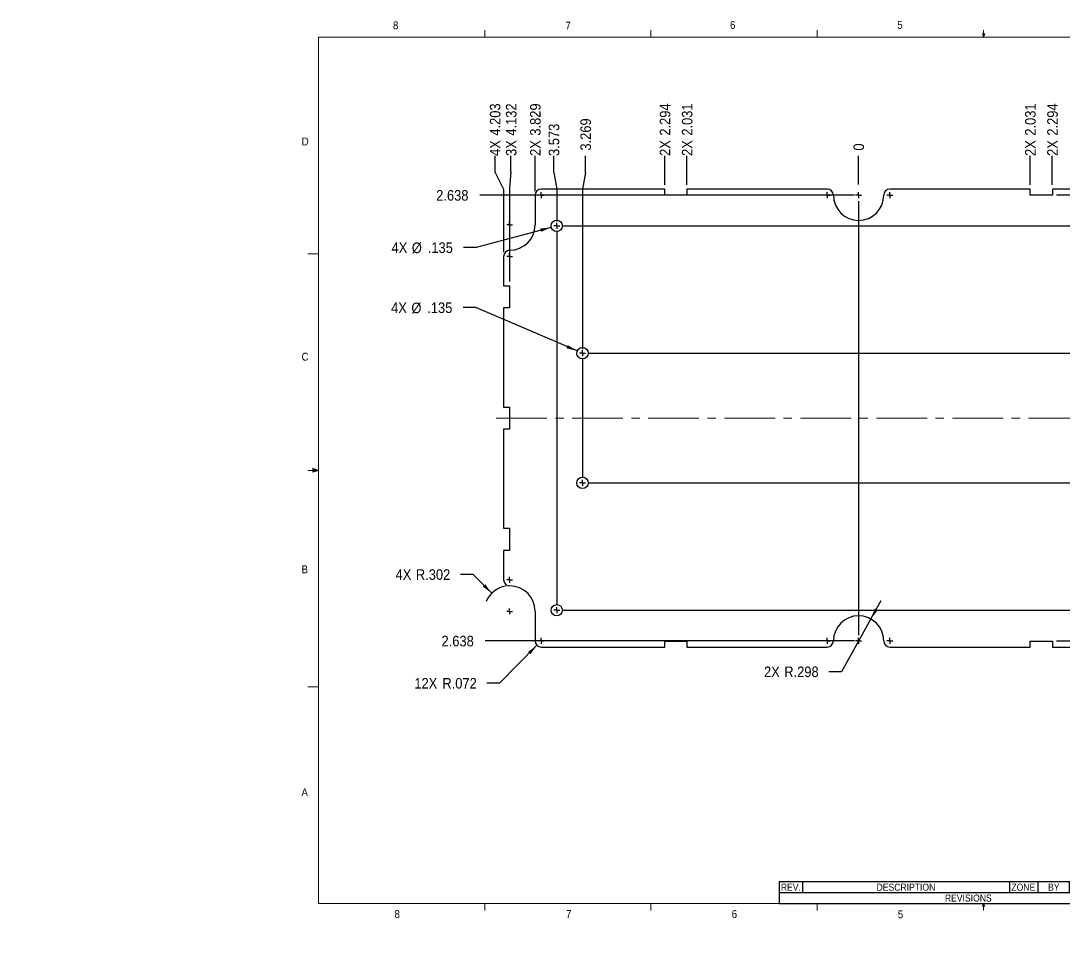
# Model space of a CAD drawing. Header units: inches. Extents: x -2.9 to 16.6, y 0 to 10.8.
# Drawn here: x -2.9 to 9.44, y 0 to 10.84 of the extents above; entities that cross this region are included whole.
import ezdxf

# ---------------------------------------------------------------- set-up
doc = ezdxf.new("R2010")
doc.units = ezdxf.units.IN
doc.header["$MEASUREMENT"] = 0
doc.linetypes.add('SLD-Center', pattern=[0.75, 0.6, -0.05, 0.05, -0.05])
doc.linetypes.add('SLD-Solid', pattern=[0])
doc.layers.add('SLD-0', color=7, linetype='SLD-Solid')
doc.styles.add('SLDTEXTSTYLE1', font='GOTHIC.TTF', dxfattribs={"width": 0.913})
doc.dimstyles.new('SLDDIMSTYLE0', dxfattribs={"dimtxt": 0.125, "dimasz": 0.13, "dimexe": 0, "dimexo": 0.0625, "dimgap": 0.03125, "dimtad": 0, "dimtih": 1, "dimtoh": 1, "dimdec": 0, "dimrnd": 1e-09, "dimzin": 12, "dimdsep": 46, "dimtxsty": 'SLDTEXTSTYLE1', "dimblk1": 'NONE', "dimblk2": 'NONE', "dimsah": 1, "dimcen": 0.09, "dimadec": 0, "dimazin": 3, "dimtfac": 1, "dimtdec": 0, "dimtofl": 0, "dimtmove": 0, "dimatfit": 3, "dimldrblk": 'NONE', "dimfxl": 0, "dimfrac": 2, "dimtolj": 1, "dimtzin": 12, "dimarcsym": 0})
doc.dimstyles.new('SLDDIMSTYLE1', dxfattribs={"dimtxt": 0.125, "dimasz": 0.13, "dimexe": 0, "dimexo": 0.0625, "dimgap": 0.03125, "dimtad": 0, "dimtih": 1, "dimtoh": 1, "dimdec": 3, "dimrnd": 1e-09, "dimzin": 12, "dimdsep": 46, "dimtxsty": 'SLDTEXTSTYLE1', "dimblk1": 'NONE', "dimblk2": 'NONE', "dimsah": 1, "dimcen": 0.09, "dimadec": 0, "dimazin": 3, "dimtfac": 1, "dimtdec": 3, "dimtofl": 0, "dimtmove": 0, "dimatfit": 3, "dimldrblk": 'NONE', "dimfxl": 0, "dimfrac": 2, "dimtolj": 1, "dimtzin": 12, "dimarcsym": 0})
doc.dimstyles.new('SLDDIMSTYLE2', dxfattribs={"dimtxt": 0.125, "dimasz": 0.13, "dimexe": 0, "dimexo": 0.0625, "dimgap": 0.03125, "dimtad": 0, "dimtih": 1, "dimtoh": 1, "dimdec": 3, "dimrnd": 1e-09, "dimzin": 4, "dimdsep": 46, "dimtxsty": 'SLDTEXTSTYLE1', "dimblk1": 'NONE', "dimblk2": 'NONE', "dimsah": 1, "dimcen": 0.09, "dimadec": 0, "dimazin": 1, "dimtfac": 1, "dimtdec": 3, "dimtofl": 0, "dimtmove": 0, "dimatfit": 3, "dimldrblk": 'NONE', "dimfxl": 0, "dimfrac": 2, "dimtolj": 1, "dimtzin": 12, "dimarcsym": 0})
doc.dimstyles.new('SLDDIMSTYLE3', dxfattribs={"dimtxt": 0.125, "dimasz": 0.13, "dimexe": 0, "dimexo": 0.0625, "dimgap": 0.03125, "dimtad": 0, "dimtih": 1, "dimtoh": 1, "dimdec": 3, "dimrnd": 1e-09, "dimzin": 12, "dimdsep": 46, "dimtxsty": 'SLDTEXTSTYLE1', "dimsah": 1, "dimcen": 0, "dimadec": 0, "dimazin": 3, "dimtfac": 1, "dimtdec": 3, "dimtofl": 0, "dimtmove": 0, "dimatfit": 3, "dimfxl": 0, "dimfrac": 2, "dimtolj": 1, "dimtzin": 12, "dimarcsym": 0})
doc.dimstyles.new('SLDDIMSTYLE4', dxfattribs={"dimtxt": 0.125, "dimasz": 0.13, "dimexe": 0, "dimexo": 0.0625, "dimgap": 0.03125, "dimtad": 0, "dimtih": 1, "dimtoh": 1, "dimdec": 3, "dimrnd": 1e-09, "dimzin": 12, "dimdsep": 46, "dimtxsty": 'SLDTEXTSTYLE1', "dimsah": 1, "dimcen": 0, "dimadec": 0, "dimazin": 3, "dimtfac": 1, "dimtdec": 3, "dimtofl": 0, "dimtmove": 0, "dimatfit": 3, "dimfxl": 0, "dimfrac": 2, "dimtolj": 1, "dimtzin": 12, "dimarcsym": 0})
doc.dimstyles.new('SLDDIMSTYLE5', dxfattribs={"dimtxt": 0.125, "dimasz": 0.13, "dimexe": 0, "dimexo": 0.0625, "dimgap": 0.03125, "dimtad": 0, "dimtih": 1, "dimtoh": 1, "dimdec": 3, "dimrnd": 1e-09, "dimzin": 12, "dimdsep": 46, "dimtxsty": 'SLDTEXTSTYLE1', "dimsah": 1, "dimcen": 0, "dimadec": 0, "dimazin": 3, "dimtfac": 1, "dimtdec": 3, "dimtofl": 0, "dimtmove": 1, "dimatfit": 3, "dimfxl": 0, "dimfrac": 2, "dimtolj": 1, "dimtzin": 12, "dimarcsym": 0})

# ---------------------------------------------------------------- blocks, each defined once
blk = doc.blocks.new('SW_TABLEANNOTATION_0')
at = {"layer": 'SLD-0', "color": 0}
for p, q in [((0, 0), (0, -0.257)), ((4.472, 0), (0, 0)), ((0.278, 0), (0.278, -0.127)), ((2.729, 0), (2.729, -0.127)), ((3.062, 0), (3.062, -0.127)), ((3.435, 0), (3.435, -0.127)), ((3.863, 0), (3.863, -0.127)), ((4.472, -0.257), (4.472, 0)), ((0, -0.127), (4.472, -0.127)), ((0, -0.257), (4.472, -0.257))]:
    blk.add_line(p, q, dxfattribs=at)
at = {"layer": 'SLD-0', "color": 0, "attachment_point": 1, "style": 'SLDTEXTSTYLE1'}
for s, insert, char_height in [('REV.', (0.021, -0.024), 0.0833), ('DESCRIPTION', (1.154, -0.024), 0.08333), ('ZONE', (2.75, -0.024), 0.0833), ('BY', (3.184, -0.024), 0.0833), ("APPR'D", (3.456, -0.024), 0.0833), ('DATE', (4.031, -0.024), 0.0833), ('REVISIONS', (1.963, -0.152), 0.0833)]:
    blk.add_mtext(s, dxfattribs=dict(at, insert=insert, char_height=char_height))
blk = doc.blocks.new('*D11')
at = {"layer": 'SLD-0'}
blk.add_line((7.021, 8.9), (7.021, 9.238), dxfattribs=at)
at = {"layer": 'SLD-0', "insert": (6.96, 9.301), "char_height": 0.125, "attachment_point": 1, "rotation": 90, "style": 'SLDTEXTSTYLE1'}
blk.add_mtext('0', dxfattribs=at)
blk = doc.blocks.new('_NONE')
blk = doc.blocks.new('*D12')
at = {"layer": 'SLD-0'}
for p, q in [((3.788, 9.041), (3.788, 9.238)), ((3.788, 9.041), (3.752, 8.844)), ((3.752, 8.844), (3.752, 6.953))]:
    blk.add_line(p, q, dxfattribs=at)
at = {"layer": 'SLD-0', "insert": (3.728, 9.301), "char_height": 0.125, "attachment_point": 1, "rotation": 90, "style": 'SLDTEXTSTYLE1'}
blk.add_mtext('3.269', dxfattribs=at)
blk = doc.blocks.new('*D13')
at = {"layer": 'SLD-0'}
blk.add_line((10.289, 6.953), (10.289, 9.238), dxfattribs=at)
at = {"layer": 'SLD-0', "insert": (10.229, 9.301), "char_height": 0.125, "attachment_point": 1, "rotation": 90, "style": 'SLDTEXTSTYLE1'}
blk.add_mtext('3.269', dxfattribs=at)
blk = doc.blocks.new('*D14')
at = {"layer": 'SLD-0'}
for p, q in [((2.717, 9.041), (2.717, 9.238)), ((2.717, 9.041), (2.818, 8.844)), ((2.818, 8.844), (2.818, 8.099))]:
    blk.add_line(p, q, dxfattribs=at)
at = {"layer": 'SLD-0', "char_height": 0.125, "attachment_point": 1, "rotation": 90, "style": 'SLDTEXTSTYLE1'}
for s, insert in [('4.203', (2.656, 9.478, -0.027)), ('4X ', (2.656, 9.238, -0.027))]:
    blk.add_mtext(s, dxfattribs=dict(at, insert=insert))
blk = doc.blocks.new('*D15')
at = {"layer": 'SLD-0'}
for p, q in [((2.906, 9.05), (2.906, 9.238)), ((2.906, 9.05), (2.889, 8.853)), ((2.889, 8.853), (2.889, 7.752))]:
    blk.add_line(p, q, dxfattribs=at)
at = {"layer": 'SLD-0', "char_height": 0.125, "attachment_point": 1, "rotation": 90, "style": 'SLDTEXTSTYLE1'}
for s, insert in [('4.132', (2.846, 9.478, -0.027)), ('3X ', (2.846, 9.238, -0.027))]:
    blk.add_mtext(s, dxfattribs=dict(at, insert=insert))
blk = doc.blocks.new('*D16')
at = {"layer": 'SLD-0'}
blk.add_line((3.192, 8.823), (3.192, 9.238), dxfattribs=at)
at = {"layer": 'SLD-0', "char_height": 0.125, "attachment_point": 1, "rotation": 90, "style": 'SLDTEXTSTYLE1'}
for s, insert in [('3.829', (3.132, 9.478, -0.027)), ('2X ', (3.132, 9.238, -0.027))]:
    blk.add_mtext(s, dxfattribs=dict(at, insert=insert))
blk = doc.blocks.new('*D17')
at = {"layer": 'SLD-0'}
blk.add_line((4.727, 8.896), (4.727, 9.238), dxfattribs=at)
at = {"layer": 'SLD-0', "char_height": 0.125, "attachment_point": 1, "rotation": 90, "style": 'SLDTEXTSTYLE1'}
for s, insert in [('2.294', (4.667, 9.478, -0.027)), ('2X ', (4.667, 9.238, -0.027))]:
    blk.add_mtext(s, dxfattribs=dict(at, insert=insert))
blk = doc.blocks.new('*D18')
at = {"layer": 'SLD-0'}
blk.add_line((4.989, 8.896), (4.989, 9.238), dxfattribs=at)
at = {"layer": 'SLD-0', "char_height": 0.125, "attachment_point": 1, "rotation": 90, "style": 'SLDTEXTSTYLE1'}
for s, insert in [('2.031', (4.929, 9.478, -0.027)), ('2X ', (4.929, 9.238, -0.027))]:
    blk.add_mtext(s, dxfattribs=dict(at, insert=insert))
blk = doc.blocks.new('*D19')
at = {"layer": 'SLD-0'}
blk.add_line((9.052, 8.896), (9.052, 9.238), dxfattribs=at)
at = {"layer": 'SLD-0', "char_height": 0.125, "attachment_point": 1, "rotation": 90, "style": 'SLDTEXTSTYLE1'}
for s, insert in [('2.031', (8.992, 9.478, -0.027)), ('2X ', (8.992, 9.238, -0.027))]:
    blk.add_mtext(s, dxfattribs=dict(at, insert=insert))
blk = doc.blocks.new('*D20')
at = {"layer": 'SLD-0'}
blk.add_line((9.314, 8.896), (9.314, 9.238), dxfattribs=at)
at = {"layer": 'SLD-0', "char_height": 0.125, "attachment_point": 1, "rotation": 90, "style": 'SLDTEXTSTYLE1'}
for s, insert in [('2.294', (9.254, 9.478, -0.027)), ('2X ', (9.254, 9.238, -0.027))]:
    blk.add_mtext(s, dxfattribs=dict(at, insert=insert))
blk = doc.blocks.new('*D21')
at = {"layer": 'SLD-0'}
blk.add_line((10.85, 8.823), (10.85, 9.238), dxfattribs=at)
at = {"layer": 'SLD-0', "char_height": 0.125, "attachment_point": 1, "rotation": 90, "style": 'SLDTEXTSTYLE1'}
for s, insert in [('3.829', (10.789, 9.478, -0.027)), ('2X ', (10.789, 9.238, -0.027))]:
    blk.add_mtext(s, dxfattribs=dict(at, insert=insert))
blk = doc.blocks.new('*D22')
at = {"layer": 'SLD-0'}
blk.add_line((10.594, 8.461), (10.594, 9.238), dxfattribs=at)
at = {"layer": 'SLD-0', "insert": (10.534, 9.238, -0.027), "char_height": 0.125, "attachment_point": 1, "rotation": 90, "style": 'SLDTEXTSTYLE1'}
blk.add_mtext('3.573', dxfattribs=at)
blk = doc.blocks.new('*D23')
at = {"layer": 'SLD-0'}
for p, q in [((3.412, 9.041), (3.412, 9.238)), ((3.412, 9.041), (3.448, 8.844)), ((3.448, 8.844), (3.448, 8.461))]:
    blk.add_line(p, q, dxfattribs=at)
at = {"layer": 'SLD-0', "insert": (3.352, 9.238, -0.027), "char_height": 0.125, "attachment_point": 1, "rotation": 90, "style": 'SLDTEXTSTYLE1'}
blk.add_mtext('3.573', dxfattribs=at)
blk = doc.blocks.new('*D24')
at = {"layer": 'SLD-0'}
blk.add_line((11.224, 8.099), (11.224, 9.238), dxfattribs=at)
at = {"layer": 'SLD-0', "char_height": 0.125, "attachment_point": 1, "rotation": 90, "style": 'SLDTEXTSTYLE1'}
for s, insert in [('4.203', (11.163, 9.478, -0.027)), ('4X ', (11.163, 9.238, -0.027))]:
    blk.add_mtext(s, dxfattribs=dict(at, insert=insert))
blk = doc.blocks.new('*D25')
at = {"layer": 'SLD-0'}
for p, q in [((11.051, 9.041), (11.051, 9.238)), ((11.051, 9.041), (11.153, 8.844)), ((11.153, 8.844), (11.153, 7.752))]:
    blk.add_line(p, q, dxfattribs=at)
at = {"layer": 'SLD-0', "char_height": 0.125, "attachment_point": 1, "rotation": 90, "style": 'SLDTEXTSTYLE1'}
for s, insert in [('4.132', (10.991, 9.478, -0.027)), ('3X ', (10.991, 9.238, -0.027))]:
    blk.add_mtext(s, dxfattribs=dict(at, insert=insert))
blk = doc.blocks.new('*D26')
at = {"layer": 'SLD-0'}
blk.add_line((11.402, 6.136), (11.858, 6.136), dxfattribs=at)
at = {"layer": 'SLD-0', "insert": (11.92, 6.196), "char_height": 0.125, "attachment_point": 1, "style": 'SLDTEXTSTYLE1'}
blk.add_mtext('0', dxfattribs=at)
blk = doc.blocks.new('*D27')
at = {"layer": 'SLD-0'}
blk.add_line((10.339, 5.368), (11.858, 5.368), dxfattribs=at)
at = {"layer": 'SLD-0', "insert": (11.92, 5.429), "char_height": 0.125, "attachment_point": 1, "style": 'SLDTEXTSTYLE1'}
blk.add_mtext('.768', dxfattribs=at)
blk = doc.blocks.new('*D28')
at = {"layer": 'SLD-0'}
blk.add_line((10.339, 6.903), (11.858, 6.903), dxfattribs=at)
at = {"layer": 'SLD-0', "insert": (11.92, 6.964), "char_height": 0.125, "attachment_point": 1, "style": 'SLDTEXTSTYLE1'}
blk.add_mtext('.768', dxfattribs=at)
blk = doc.blocks.new('*D29')
at = {"layer": 'SLD-0'}
for p, q in [((11.464, 3.426), (10.827, 3.426)), ((11.661, 3.359), (11.464, 3.426)), ((11.661, 3.359), (11.858, 3.359))]:
    blk.add_line(p, q, dxfattribs=at)
at = {"layer": 'SLD-0', "char_height": 0.125, "attachment_point": 1, "style": 'SLDTEXTSTYLE1'}
for s, insert in [('4X ', (11.858, 3.419, -0.027)), ('2.710', (12.098, 3.419, -0.027))]:
    blk.add_mtext(s, dxfattribs=dict(at, insert=insert))
blk = doc.blocks.new('*D30')
at = {"layer": 'SLD-0'}
blk.add_line((10.827, 8.846), (11.858, 8.846), dxfattribs=at)
at = {"layer": 'SLD-0', "char_height": 0.125, "attachment_point": 1, "style": 'SLDTEXTSTYLE1'}
for s, insert in [('4X ', (11.858, 8.906, -0.027)), ('2.710', (12.098, 8.906, -0.027))]:
    blk.add_mtext(s, dxfattribs=dict(at, insert=insert))
blk = doc.blocks.new('*D31')
at = {"layer": 'SLD-0'}
blk.add_line((11.274, 4.569), (11.858, 4.569), dxfattribs=at)
at = {"layer": 'SLD-0', "char_height": 0.125, "attachment_point": 1, "style": 'SLDTEXTSTYLE1'}
for s, insert in [('2X ', (11.858, 4.63, -0.027)), ('1.567', (12.098, 4.63, -0.027))]:
    blk.add_mtext(s, dxfattribs=dict(at, insert=insert))
blk = doc.blocks.new('*D32')
at = {"layer": 'SLD-0'}
blk.add_line((11.274, 4.831), (11.858, 4.831), dxfattribs=at)
at = {"layer": 'SLD-0', "char_height": 0.125, "attachment_point": 1, "style": 'SLDTEXTSTYLE1'}
for s, insert in [('2X ', (11.858, 4.892, -0.027)), ('1.304', (12.098, 4.892, -0.027))]:
    blk.add_mtext(s, dxfattribs=dict(at, insert=insert))
blk = doc.blocks.new('*D33')
at = {"layer": 'SLD-0'}
for p, q in [((11.464, 3.861), (10.644, 3.861)), ((11.661, 3.88), (11.464, 3.861)), ((11.661, 3.88), (11.858, 3.88))]:
    blk.add_line(p, q, dxfattribs=at)
at = {"layer": 'SLD-0', "insert": (11.858, 3.94, -0.027), "char_height": 0.125, "attachment_point": 1, "style": 'SLDTEXTSTYLE1'}
blk.add_mtext('2.275', dxfattribs=at)
blk = doc.blocks.new('*D34')
at = {"layer": 'SLD-0'}
for p, q in [((11.464, 6.005), (11.274, 6.005)), ((11.661, 5.919), (11.464, 6.005)), ((11.661, 5.919), (11.858, 5.919))]:
    blk.add_line(p, q, dxfattribs=at)
at = {"layer": 'SLD-0', "char_height": 0.125, "attachment_point": 1, "style": 'SLDTEXTSTYLE1'}
for s, insert in [('2X ', (11.858, 5.979, -0.027)), ('.131', (12.098, 5.979, -0.027))]:
    blk.add_mtext(s, dxfattribs=dict(at, insert=insert))
blk = doc.blocks.new('*D35')
at = {"layer": 'SLD-0'}
for p, q in [((11.661, 6.531), (11.464, 6.267)), ((11.661, 6.531), (11.858, 6.531)), ((11.464, 6.267), (11.274, 6.267))]:
    blk.add_line(p, q, dxfattribs=at)
at = {"layer": 'SLD-0', "char_height": 0.125, "attachment_point": 1, "style": 'SLDTEXTSTYLE1'}
for s, insert in [('2X ', (11.858, 6.592, -0.027)), ('.131', (12.098, 6.592, -0.027))]:
    blk.add_mtext(s, dxfattribs=dict(at, insert=insert))
blk = doc.blocks.new('*D36')
at = {"layer": 'SLD-0'}
blk.add_line((11.274, 7.44), (11.858, 7.44), dxfattribs=at)
at = {"layer": 'SLD-0', "char_height": 0.125, "attachment_point": 1, "style": 'SLDTEXTSTYLE1'}
for s, insert in [('2X ', (11.858, 7.501, -0.027)), ('1.304', (12.098, 7.501, -0.027))]:
    blk.add_mtext(s, dxfattribs=dict(at, insert=insert))
blk = doc.blocks.new('*D37')
at = {"layer": 'SLD-0'}
blk.add_line((11.274, 7.702), (11.858, 7.702), dxfattribs=at)
at = {"layer": 'SLD-0', "char_height": 0.125, "attachment_point": 1, "style": 'SLDTEXTSTYLE1'}
for s, insert in [('2X ', (11.858, 7.763, -0.027)), ('1.567', (12.098, 7.763, -0.027))]:
    blk.add_mtext(s, dxfattribs=dict(at, insert=insert))
blk = doc.blocks.new('*D38')
at = {"layer": 'SLD-0'}
for p, q in [((11.464, 8.411), (10.644, 8.411)), ((11.661, 8.368), (11.464, 8.411)), ((11.661, 8.368), (11.858, 8.368))]:
    blk.add_line(p, q, dxfattribs=at)
at = {"layer": 'SLD-0', "insert": (11.858, 8.429, -0.027), "char_height": 0.125, "attachment_point": 1, "style": 'SLDTEXTSTYLE1'}
blk.add_mtext('2.275', dxfattribs=at)
blk = doc.blocks.new('*D39')
at = {"layer": 'SLD-0'}
blk.add_line((11.201, 8.049), (11.858, 8.049), dxfattribs=at)
at = {"layer": 'SLD-0', "char_height": 0.125, "attachment_point": 1, "style": 'SLDTEXTSTYLE1'}
for s, insert in [('2X ', (11.858, 8.11, -0.027)), ('1.914', (12.098, 8.11, -0.027))]:
    blk.add_mtext(s, dxfattribs=dict(at, insert=insert))
blk = doc.blocks.new('*D40')
at = {"layer": 'SLD-0'}
blk.add_line((11.201, 4.222), (11.858, 4.222), dxfattribs=at)
at = {"layer": 'SLD-0', "char_height": 0.125, "attachment_point": 1, "style": 'SLDTEXTSTYLE1'}
for s, insert in [('2X ', (11.858, 4.283, -0.027)), ('1.914', (12.098, 4.283, -0.027))]:
    blk.add_mtext(s, dxfattribs=dict(at, insert=insert))
blk = doc.blocks.new('*D41')
at = {"layer": 'SLD-0'}
for p, q in [((11.661, 3.657), (11.464, 3.496)), ((11.661, 3.657), (11.858, 3.657)), ((11.464, 3.496), (9.364, 3.496))]:
    blk.add_line(p, q, dxfattribs=at)
at = {"layer": 'SLD-0', "char_height": 0.125, "attachment_point": 1, "style": 'SLDTEXTSTYLE1'}
for s, insert in [('2X ', (11.858, 3.718, -0.027)), ('2.639', (12.098, 3.718, -0.027))]:
    blk.add_mtext(s, dxfattribs=dict(at, insert=insert))
blk = doc.blocks.new('*D42')
at = {"layer": 'SLD-0'}
for p, q in [((11.464, 8.775), (9.364, 8.775)), ((11.661, 8.581), (11.464, 8.775)), ((11.661, 8.581), (11.858, 8.581))]:
    blk.add_line(p, q, dxfattribs=at)
at = {"layer": 'SLD-0', "char_height": 0.125, "attachment_point": 1, "style": 'SLDTEXTSTYLE1'}
for s, insert in [('2X ', (11.858, 8.641, -0.027)), ('2.639', (12.098, 8.641, -0.027))]:
    blk.add_mtext(s, dxfattribs=dict(at, insert=insert))
blk = doc.blocks.new('*D43')
at = {"layer": 'SLD-0'}
blk.add_line((6.971, 3.498), (2.601, 3.498), dxfattribs=at)
at = {"layer": 'SLD-0', "insert": (2.084, 3.559, -0.027), "char_height": 0.125, "attachment_point": 1, "style": 'SLDTEXTSTYLE1'}
blk.add_mtext('2.638', dxfattribs=at)
blk = doc.blocks.new('*D44')
at = {"layer": 'SLD-0'}
blk.add_line((6.971, 8.773), (2.538, 8.773), dxfattribs=at)
at = {"layer": 'SLD-0', "insert": (2.021, 8.834, -0.027), "char_height": 0.125, "attachment_point": 1, "style": 'SLDTEXTSTYLE1'}
blk.add_mtext('2.638', dxfattribs=at)
blk = doc.blocks.new('*D45')
at = {"layer": 'SLD-0'}
for p, q in [((2.49, 7.443), (2.34, 7.443)), ((3.69, 6.93), (2.49, 7.443))]:
    blk.add_line(p, q, dxfattribs=at)
blk.add_solid([(3.69, 6.93), (3.579, 6.999), (3.563, 6.962)], dxfattribs=at)
at = {"layer": 'SLD-0', "char_height": 0.125, "attachment_point": 1, "style": 'SLDTEXTSTYLE1'}
for s, insert in [('4X ', (1.487, 7.504, -0.027)), ('%%c', (1.727, 7.502, -0.027)), ('.135', (1.915, 7.504, -0.027))]:
    blk.add_mtext(s, dxfattribs=dict(at, insert=insert))
blk = doc.blocks.new('*D46')
at = {"layer": 'SLD-0'}
for p, q in [((3.382, 8.393), (2.495, 8.154)), ((2.495, 8.154), (2.345, 8.154))]:
    blk.add_line(p, q, dxfattribs=at)
blk.add_solid([(3.382, 8.393), (3.252, 8.379), (3.262, 8.34)], dxfattribs=at)
at = {"layer": 'SLD-0', "char_height": 0.125, "attachment_point": 1, "style": 'SLDTEXTSTYLE1'}
for s, insert in [('4X ', (1.492, 8.215, -0.027)), ('%%c', (1.732, 8.213, -0.027)), ('.135', (1.921, 8.215, -0.027))]:
    blk.add_mtext(s, dxfattribs=dict(at, insert=insert))
blk = doc.blocks.new('*D47')
at = {"layer": 'SLD-0'}
for p, q in [((3.214, 3.447), (2.77, 2.998)), ((2.77, 2.998), (2.62, 2.998))]:
    blk.add_line(p, q, dxfattribs=at)
blk.add_solid([(3.214, 3.447), (3.108, 3.368), (3.136, 3.34)], dxfattribs=at)
at = {"layer": 'SLD-0', "char_height": 0.125, "attachment_point": 1, "style": 'SLDTEXTSTYLE1'}
for s, insert in [('12X ', (1.762, 3.059, -0.027)), ('R.072', (2.094, 3.059, -0.027))]:
    blk.add_mtext(s, dxfattribs=dict(at, insert=insert))
blk = doc.blocks.new('*D48')
at = {"layer": 'SLD-0'}
for p, q in [((2.457, 4.286), (2.307, 4.286)), ((2.678, 4.062), (2.457, 4.286))]:
    blk.add_line(p, q, dxfattribs=at)
blk.add_arc((2.89, 3.848), 0.302, 99.4133, 157.2723, dxfattribs=at)
blk.add_solid([(2.678, 4.062), (2.601, 4.169), (2.572, 4.141)], dxfattribs=at)
at = {"layer": 'SLD-0', "char_height": 0.125, "attachment_point": 1, "style": 'SLDTEXTSTYLE1'}
for s, insert in [('4X ', (1.54, 4.346, -0.027)), ('R.302', (1.78, 4.346, -0.027))]:
    blk.add_mtext(s, dxfattribs=dict(at, insert=insert))
blk = doc.blocks.new('*D49')
at = {"layer": 'SLD-0'}
for p, q in [((7.167, 3.758), (7.289, 3.976)), ((7.167, 3.758), (6.817, 3.134)), ((6.817, 3.134), (6.667, 3.134))]:
    blk.add_line(p, q, dxfattribs=at)
blk.add_solid([(7.167, 3.758), (7.248, 3.861), (7.213, 3.881)], dxfattribs=at)
at = {"layer": 'SLD-0', "char_height": 0.125, "attachment_point": 1, "style": 'SLDTEXTSTYLE1'}
for s, insert in [('2X ', (5.901, 3.195, -0.027)), ('R.298', (6.141, 3.195, -0.027))]:
    blk.add_mtext(s, dxfattribs=dict(at, insert=insert))
blk = doc.blocks.new('SW_CENTERMARKSYMBOL_0')
at = {"layer": 'SLD-0', "color": 0}
for p, q in [((3.57325, 0.3625), (3.57325, 0.3975)), ((3.57325, 0.3625), (3.53825, 0.3625)), ((3.57325, 0.3625), (3.60825, 0.3625)), ((3.57325, 0.3625), (3.57325, 0.3275)), ((3.57325, 0.2925), (3.57325, -4.8425)), ((-0.55725, 0.0125), (-0.59225, 0.0125)), ((-0.55725, 0.0125), (-0.55725, 0.0475)), ((-0.55725, 0.0125), (-0.52225, 0.0125)), ((-0.55725, 0.0125), (-0.55725, -0.0225)), ((0, 0), (-0.035, 0)), ((0, 0), (0, 0.035)), ((0, 0), (0.035, 0)), ((0, 0), (0, -0.035)), ((0.07, 0), (7.0765, 0)), ((7.1465, 0), (7.1115, 0)), ((7.1465, 0), (7.1465, 0.035)), ((7.1465, 0), (7.1815, 0)), ((7.1465, 0), (7.1465, -0.035)), ((7.70375, 0.0125), (7.66875, 0.0125)), ((7.70375, 0.0125), (7.70375, 0.0475)), ((7.70375, 0.0125), (7.73875, 0.0125)), ((7.70375, 0.0125), (7.70375, -0.0225)), ((0, -0.07), (0, -4.48)), ((7.1465, -0.07), (7.1465, -4.48)), ((0.30475, -1.5075), (0.30475, -1.4725)), ((6.84175, -1.5075), (6.84175, -1.4725)), ((0.30475, -1.5075), (0.26975, -1.5075)), ((0.30475, -1.5075), (0.33975, -1.5075)), ((0.30475, -1.5075), (0.30475, -1.5425)), ((0.30475, -1.5775), (0.30475, -2.9725)), ((0.37475, -1.5075), (6.77175, -1.5075)), ((6.84175, -1.5075), (6.80675, -1.5075)), ((6.84175, -1.5075), (6.87675, -1.5075)), ((6.84175, -1.5075), (6.84175, -1.5425)), ((6.84175, -1.5775), (6.84175, -2.9725)), ((0.30475, -3.0425), (0.26975, -3.0425)), ((0.30475, -3.0425), (0.30475, -3.0075)), ((0.30475, -3.0425), (0.33975, -3.0425)), ((0.30475, -3.0425), (0.30475, -3.0775)), ((0.37475, -3.0425), (6.77175, -3.0425)), ((6.84175, -3.0425), (6.80675, -3.0425)), ((6.84175, -3.0425), (6.84175, -3.0075)), ((6.84175, -3.0425), (6.87675, -3.0425)), ((6.84175, -3.0425), (6.84175, -3.0775)), ((-0.55725, -4.5625), (-0.59225, -4.5625)), ((-0.55725, -4.5625), (-0.55725, -4.5275)), ((-0.55725, -4.5625), (-0.52225, -4.5625)), ((-0.55725, -4.5625), (-0.55725, -4.5975)), ((0, -4.55), (-0.035, -4.55)), ((0, -4.55), (0, -4.515)), ((0, -4.55), (0.035, -4.55)), ((0, -4.55), (0, -4.585)), ((0.07, -4.55), (7.0765, -4.55)), ((7.1465, -4.55), (7.1115, -4.55)), ((7.1465, -4.55), (7.1465, -4.515)), ((7.1465, -4.55), (7.1815, -4.55)), ((7.1465, -4.55), (7.1465, -4.585)), ((7.70375, -4.5625), (7.66875, -4.5625)), ((7.70375, -4.5625), (7.70375, -4.5275)), ((7.70375, -4.5625), (7.73875, -4.5625)), ((7.70375, -4.5625), (7.70375, -4.5975)), ((3.57325, -4.9125), (3.53825, -4.9125)), ((3.57325, -4.9125), (3.57325, -4.8775)), ((3.57325, -4.9125), (3.60825, -4.9125)), ((3.57325, -4.9125), (3.57325, -4.9475))]:
    blk.add_line(p, q, dxfattribs=at)
blk = doc.blocks.new('SW_CENTERMARKSYMBOL_4')
at = {"layer": 'SLD-0', "color": 0}
for q in [(-0.035, 0), (0, 0.035), (0, -0.035), (0.035, 0)]:
    blk.add_line((0, 0), q, dxfattribs=at)
blk = doc.blocks.new('SW_CENTERMARKSYMBOL_5')
at = {"layer": 'SLD-0', "color": 0}
for q in [(-0.035, 0), (0, 0.035), (0, -0.035), (0.035, 0)]:
    blk.add_line((0, 0), q, dxfattribs=at)
blk = doc.blocks.new('SW_CENTERMARKSYMBOL_6')
at = {"layer": 'SLD-0', "color": 0}
for q in [(-0.035, 0), (0, 0.035), (0, -0.035), (0.035, 0)]:
    blk.add_line((0, 0), q, dxfattribs=at)
blk = doc.blocks.new('SW_CENTERMARKSYMBOL_7')
at = {"layer": 'SLD-0', "color": 0}
for q in [(-0.035, 0), (0, 0.035), (0, -0.035), (0.035, 0)]:
    blk.add_line((0, 0), q, dxfattribs=at)
blk = doc.blocks.new('SW_CENTERMARKSYMBOL_8')
at = {"layer": 'SLD-0', "color": 0}
for q in [(-0.035, 0), (0, 0.035), (0, -0.035), (0.035, 0)]:
    blk.add_line((0, 0), q, dxfattribs=at)
blk = doc.blocks.new('SW_CENTERMARKSYMBOL_9')
at = {"layer": 'SLD-0', "color": 0}
for q in [(-0.035, 0), (0, 0.035), (0, -0.035), (0.035, 0)]:
    blk.add_line((0, 0), q, dxfattribs=at)
blk = doc.blocks.new('SW_CENTERMARKSYMBOL_10')
at = {"layer": 'SLD-0', "color": 0}
for q in [(-0.035, 0), (0, 0.035), (0, -0.035), (0.035, 0)]:
    blk.add_line((0, 0), q, dxfattribs=at)
blk = doc.blocks.new('SW_CENTERMARKSYMBOL_11')
at = {"layer": 'SLD-0', "color": 0}
for q in [(-0.035, 0), (0, 0.035), (0, -0.035), (0.035, 0)]:
    blk.add_line((0, 0), q, dxfattribs=at)

msp = doc.modelspace()

# ---------------------------------------------------------------- linework, layer by layer
at = {"color": 7, "linetype": 'SLD-Solid', "lineweight": 0}
for p, q in [((0.6263, 10.6421), (16.3763, 10.6421)), ((0.6263, 10.6421), (0.6263, 0.3921)), ((2.5948, 10.6421), (2.5948, 10.7269)), ((4.5635, 10.6421), (4.5635, 10.7269)), ((6.5323, 10.6421), (6.5323, 10.7269)), ((8.501, 10.6421), (8.4878, 10.684)), ((8.5136, 10.684), (8.4878, 10.684)), ((8.494, 10.684), (8.501, 10.6421)), ((8.501, 10.6421), (8.501, 10.7269)), ((8.501, 10.6421), (8.5136, 10.684)), ((8.5059, 10.684), (8.501, 10.6421)), ((0.6263, 8.0796), (0.5013, 8.0796)), ((0.6263, 5.5171), (0.5013, 5.5171)), ((0.5591, 5.5411), (0.5591, 5.4945)), ((0.6263, 5.5171), (0.5591, 5.5411)), ((0.6263, 5.5171), (0.5591, 5.5261)), ((0.6263, 5.5171), (0.5591, 5.5068)), ((0.6263, 5.5171), (0.5591, 5.4945)), ((0.6263, 2.9546), (0.5013, 2.9546)), ((16.3763, 0.3921), (0.6263, 0.3921)), ((2.5948, 0.3921), (2.5948, 0.3073)), ((4.5635, 0.3921), (4.5635, 0.3073)), ((6.5323, 0.3921), (6.5323, 0.3073)), ((8.4878, 0.3575), (8.501, 0.3921)), ((8.501, 0.3921), (8.501, 0.3073)), ((8.501, 0.3921), (8.5136, 0.3575)), ((8.5136, 0.3575), (8.4878, 0.3575))]:
    msp.add_line(p, q, dxfattribs=at)
at = {"color": 7, "linetype": 'SLD-Solid', "lineweight": 30}
for p, q in [((3.192, 8.7732), (3.192, 8.4232)), ((4.7274, 8.8456), (3.2644, 8.8456)), ((4.7274, 8.7749), (4.7274, 8.8456)), ((4.9895, 8.7749), (4.7274, 8.7749)), ((4.9895, 8.8456), (4.9895, 8.7749)), ((6.6509, 8.8456), (4.9895, 8.8456)), ((9.0524, 8.8456), (7.3909, 8.8456)), ((9.0524, 8.7749), (9.0524, 8.8456)), ((9.3145, 8.7749), (9.0524, 8.7749)), ((9.3145, 8.8456), (9.3145, 8.7749)), ((10.7774, 8.8456), (9.3145, 8.8456)), ((2.818, 8.0492), (2.818, 7.7022)), ((2.818, 7.7022), (2.8887, 7.7022)), ((2.8887, 7.7022), (2.8887, 7.4401)), ((2.818, 7.4401), (2.818, 6.2667)), ((2.8887, 7.4401), (2.818, 7.4401)), ((2.818, 6.2667), (2.8887, 6.2667)), ((2.8887, 6.2667), (2.8887, 6.0046)), ((2.8887, 6.0046), (2.818, 6.0046)), ((2.818, 6.0046), (2.818, 4.8312)), ((2.818, 4.8312), (2.8887, 4.8312)), ((2.8887, 4.8312), (2.8887, 4.5691)), ((2.818, 4.5691), (2.818, 4.2222)), ((2.8887, 4.5691), (2.818, 4.5691)), ((3.192, 3.8482), (3.192, 3.4982)), ((4.7274, 3.4964), (4.9895, 3.4964)), ((4.7274, 3.4258), (4.7274, 3.4964)), ((4.9895, 3.4964), (4.9895, 3.4258)), ((9.0524, 3.4964), (9.3145, 3.4964)), ((9.0524, 3.4258), (9.0524, 3.4964)), ((9.3145, 3.4964), (9.3145, 3.4258)), ((3.2644, 3.4258), (4.7274, 3.4258)), ((4.9895, 3.4258), (6.6509, 3.4258)), ((7.3909, 3.4258), (9.0524, 3.4258)), ((9.3145, 3.4258), (10.7774, 3.4258))]:
    msp.add_line(p, q, dxfattribs=at)
for centre in [(3.4477, 8.4107), (3.7524, 6.9032), (3.7524, 5.3682), (3.4477, 3.8607)]:
    msp.add_circle(centre, 0.0675, dxfattribs=at)
for centre, radius, start, end in [((3.2644, 8.7732), 0.0724, 90, 180), ((6.6509, 8.7732), 0.0724, 0, 90), ((7.0209, 8.7732), 0.2976, 180, 0), ((7.3909, 8.7732), 0.0724, 90, 180), ((2.8904, 8.4232), 0.3016, 270, 0), ((2.8904, 8.0492), 0.0724, 90, 180), ((2.8904, 4.2222), 0.0724, 180, 270), ((2.8904, 3.8482), 0.3016, 0, 90), ((7.0209, 3.4982), 0.2976, 0, 180), ((3.2644, 3.4982), 0.0724, 180, 270), ((6.6509, 3.4982), 0.0724, 270, 0), ((7.3909, 3.4982), 0.0724, 180, 270)]:
    msp.add_arc(centre, radius, start, end, dxfattribs=at)
at = {"layer": 'SLD-0', "linetype": 'SLD-Center', "lineweight": 0}
msp.add_line((2.7317, 6.1357), (11.3785, 6.1357), dxfattribs=at)

# ---------------------------------------------------------------- block references
at = {"layer": 'SLD-0'}
for name, p in [('SW_CENTERMARKSYMBOL_0', (3.4477, 8.4107)), ('SW_CENTERMARKSYMBOL_9', (3.2644, 8.7732)), ('SW_CENTERMARKSYMBOL_10', (6.6509, 8.7732)), ('SW_CENTERMARKSYMBOL_11', (7.3909, 8.7732)), ('SW_CENTERMARKSYMBOL_8', (2.8904, 8.0492)), ('SW_CENTERMARKSYMBOL_7', (2.8904, 4.2222)), ('SW_CENTERMARKSYMBOL_4', (3.2644, 3.4982)), ('SW_CENTERMARKSYMBOL_5', (6.6509, 3.4982)), ('SW_CENTERMARKSYMBOL_6', (7.3909, 3.4982)), ('SW_TABLEANNOTATION_0', (6.0797, 0.6487))]:
    msp.add_blockref(name, p, dxfattribs=at)

# ---------------------------------------------------------------- texts
at = {"color": 7, "linetype": 'Continuous', "lineweight": 0, "char_height": 0.0937, "attachment_point": 1, "style": 'SLDTEXTSTYLE1'}
for s, insert in [('8', (1.5091, 10.8304)), ('7', (3.551, 10.8276)), ('6', (5.4987, 10.8356)), ('5', (7.4787, 10.8362)), ('D', (0.4286, 9.4564)), ('C', (0.4273, 6.9092)), ('B', (0.4264, 4.3921)), ('A', (0.426, 1.7548)), ('8', (1.5268, 0.3119)), ('7', (3.5574, 0.3122)), ('6', (5.5188, 0.3126)), ('5', (7.4851, 0.3095))]:
    msp.add_mtext(s, dxfattribs=dict(at, insert=insert))

# ---------------------------------------------------------------- dimensions: what is measured, and where the dimension line sits
at = {"layer": 'SLD-0'}
for feature_location, offset, dtype, origin, text, dimstyle, picture, middle in [((2.818, 8.0492, -0.0273), (-0.1014, 1.189), 1, (7.0209, 6.1357, -0.0273), '4X <>', 'SLDDIMSTYLE1', '*D14', (3.4812, 0.0039)), ((2.8887, 7.7022, -0.0273), (0.0173, 1.5359), 1, (7.0209, 6.1357, -0.0273), '3X <>', 'SLDDIMSTYLE1', '*D15', (3.4812, 0.0039)), ((3.192, 8.7732, -0.0273), (0, 0.465), 1, (7.0209, 6.1357, -0.0273), '2X <>', 'SLDDIMSTYLE1', '*D16', (3.4812, 0.0039)), ((4.72735, 8.84558, -0.02731), (0, 0.39261), 1, (7.02092, 6.13567, -0.02731), '2X <>', 'SLDDIMSTYLE1', '*D17', (3.48116, 0.00394)), ((4.9895, 8.8456, -0.0273), (0, 0.3926), 1, (7.0209, 6.1357, -0.0273), '2X <>', 'SLDDIMSTYLE1', '*D18', (3.4812, 0.0039)), ((9.05235, 8.84558, -0.02731), (0, 0.39261), 1, (7.02092, 6.13567, -0.02731), '2X <>', 'SLDDIMSTYLE1', '*D19', (3.48116, 0.00394)), ((9.3145, 8.8456, -0.0273), (0, 0.3926), 1, (7.0209, 6.1357, -0.0273), '2X <>', 'SLDDIMSTYLE1', '*D20', (3.4812, 0.0039)), ((10.8498, 8.7732, -0.0273), (0, 0.465), 1, (7.0209, 6.1357, -0.0273), '2X <>', 'SLDDIMSTYLE1', '*D21', (3.4812, 0.0039)), ((11.2238, 8.0492, -0.0273), (0, 1.189), 1, (7.0209, 6.1357, -0.0273), '4X <>', 'SLDDIMSTYLE1', '*D24', (3.4812, 0.0039)), ((11.1532, 7.7022, -0.0273), (-0.1018, 1.5359), 1, (7.0209, 6.1357, -0.0273), '3X <>', 'SLDDIMSTYLE1', '*D25', (3.4812, 0.0039)), ((10.7774, 8.8456, -0.0273), (1.0802, 0), 0, (7.0209, 6.1357, -0.0273), '4X <>', 'SLDDIMSTYLE2', '*D30', (3.0886, 0.0039)), ((9.3145, 8.7749, -0.0273), (2.5432, -0.1943), 0, (7.0209, 6.1357, -0.0273), '2X <>', 'SLDDIMSTYLE1', '*D42', (2.8236, 0.0039)), ((11.151417392, 8.0491710414, -0.0273129921), (0.7062329075, 0), 0, (7.020917392, 6.1356710414, -0.0273129921), '2X <>', 'SLDDIMSTYLE1', '*D39', (2.2921458025, 0.0039370079)), ((11.22382, 7.70224, -0.02731), (0.63383, 0), 0, (7.02092, 6.13567, -0.02731), '2X <>', 'SLDDIMSTYLE1', '*D37', (1.94521, 0.00394)), ((11.2238, 7.4401, -0.0273), (0.6338, 0), 0, (7.0209, 6.1357, -0.0273), '2X <>', 'SLDDIMSTYLE1', '*D36', (1.6831, 0.0039)), ((11.2238, 6.2667, -0.0273), (0.6338, 0.2645), 0, (7.0209, 6.1357, -0.0273), '2X <>', 'SLDDIMSTYLE1', '*D35', (0.728, 0.0039)), ((10.7774, 3.4258, -0.0273), (1.0802, -0.0671), 0, (7.0209, 6.1357, -0.0273), '4X <>', 'SLDDIMSTYLE2', '*D29', (-2.3983, 0.0039)), ((9.3145, 3.4964, -0.0273), (2.5432, 0.1611), 0, (7.0209, 6.1357, -0.0273), '2X <>', 'SLDDIMSTYLE1', '*D41', (-2.0995, 0.0039)), ((11.151417392, 4.2221710414, -0.0273129921), (0.7062329075, 0), 0, (7.020917392, 6.1356710414, -0.0273129921), '2X <>', 'SLDDIMSTYLE1', '*D40', (-1.5348541975, 0.0039370079)), ((11.2238, 4.5691, -0.0273), (0.6338, 0), 0, (7.0209, 6.1357, -0.0273), '2X <>', 'SLDDIMSTYLE1', '*D31', (-1.1879, 0.0039)), ((11.22382, 4.83124, -0.02731), (0.63383, 0), 0, (7.02092, 6.13567, -0.02731), '2X <>', 'SLDDIMSTYLE1', '*D32', (-0.92579, 0.00394)), ((11.2238, 6.0046, -0.0273), (0.6338, -0.0857), 0, (7.0209, 6.1357, -0.0273), '2X <>', 'SLDDIMSTYLE1', '*D34', (0.1157, 0.0039))]:
    dim = msp.add_ordinate_dim(feature_location=feature_location, offset=offset, dtype=dtype, origin=origin, text=text, dimstyle=dimstyle, dxfattribs=at)
    dim.commit()
    dim.dimension.update_dxf_attribs({"geometry": picture, "text_midpoint": middle})
for feature_location, offset, dtype, origin, dimstyle, picture, middle in [((3.4477, 8.4107, -0.0273), (-0.0357, 0.8275), 1, (7.0209, 6.1357, -0.0273), 'SLDDIMSTYLE1', '*D23', (3.3611, 0.0039)), ((10.5942, 8.4107, -0.0273), (0, 0.8275), 1, (7.0209, 6.1357, -0.0273), 'SLDDIMSTYLE1', '*D22', (3.3611, 0.0039)), ((3.752417392, 6.9031710414, -0.0273129921), (0.0357037683, 2.3350124351), 1, (7.020917392, 6.1356710414, -0.0273129921), 'SLDDIMSTYLE1', '*D12', (3.3725669806, 0.0039370079)), ((10.289417392, 6.9031710414, -0.0273129921), (0, 2.3350124351), 1, (7.020917392, 6.1356710414, -0.0273129921), 'SLDDIMSTYLE1', '*D13', (3.3725669806, 0.0039370079)), ((7.020917392, 6.1356710414, -0.0273129921), (0, 3.1025124351), 1, (7.020917392, 6.1356710414, -0.0273129921), 'SLDDIMSTYLE0', '*D11', (3.2109897078, 0.0039370079)), ((7.020917392, 8.7731710414, -0.0273129921), (-4.4828983435, 0), 0, (7.020917392, 6.1356710414, -0.0273129921), 'SLDDIMSTYLE1', '*D44', (2.3789062606, 0.0039370079)), ((10.5942, 8.4107, -0.0273), (1.2635, -0.0423), 0, (7.0209, 6.1357, -0.0273), 'SLDDIMSTYLE1', '*D38', (2.4913, 0.0039)), ((10.289417392, 6.9031710414, -0.0273129921), (1.5682329075, 0), 0, (7.020917392, 6.1356710414, -0.0273129921), 'SLDDIMSTYLE1', '*D28', (0.9915772727, 0.0039370079)), ((7.020917392, 6.1356710414, -0.0273129921), (4.8367329075, 0), 0, (7.020917392, 6.1356710414, -0.0273129921), 'SLDDIMSTYLE0', '*D26', (0.1084772727, 0.0039370079)), ((7.020917392, 3.4981710414, -0.0273129921), (-4.4200055213, 0), 0, (7.020917392, 6.1356710414, -0.0273129921), 'SLDDIMSTYLE1', '*D43', (-2.8960937394, 0.0039370079)), ((10.5942, 3.8607, -0.0273), (1.2635, 0.0192), 0, (7.0209, 6.1357, -0.0273), 'SLDDIMSTYLE1', '*D33', (-1.9972, 0.0039)), ((10.289417392, 5.3681710414, -0.0273129921), (1.5682329075, 0), 0, (7.020917392, 6.1356710414, -0.0273129921), 'SLDDIMSTYLE1', '*D27', (-0.5434227273, 0.0039370079))]:
    dim = msp.add_ordinate_dim(feature_location=feature_location, offset=offset, dtype=dtype, origin=origin, dimstyle=dimstyle, dxfattribs=at)
    dim.commit()
    dim.dimension.update_dxf_attribs({"geometry": picture, "text_midpoint": middle})
for p1, p2, picture, middle in [((3.5128, 8.4282), (3.3825, 8.3931), '*D46', (1.9187, 8.1543)), ((3.8145, 6.8766), (3.6904, 6.9297), '*D45', (1.9136, 7.4431))]:
    dim = msp.add_diameter_dim_2p(p1=p1, p2=p2, text='4X <>', dimstyle='SLDDIMSTYLE3', dxfattribs=at)
    dim.commit()
    dim.dimension.update_dxf_attribs({"geometry": picture, "text_midpoint": middle, "dimtype": 163})
for center, mpoint, text, dimstyle, picture, middle in [((2.8904, 3.8482), (2.6781, 4.0623), '4X <>', 'SLDDIMSTYLE4', '*D48', (1.9235, 4.2857)), ((7.0209, 3.4982), (7.1665, 3.7577), '2X <>', 'SLDDIMSTYLE5', '*D49', (6.2837, 3.1343)), ((3.2644, 3.4982), (3.2135, 3.4467), '12X <>', 'SLDDIMSTYLE4', '*D47', (2.1908, 2.9983))]:
    dim = msp.add_radius_dim(center=center, mpoint=mpoint, text=text, dimstyle=dimstyle, dxfattribs=at)
    dim.commit()
    dim.dimension.update_dxf_attribs({"geometry": picture, "text_midpoint": middle, "dimtype": 164})

doc.saveas('drawing.dxf')
